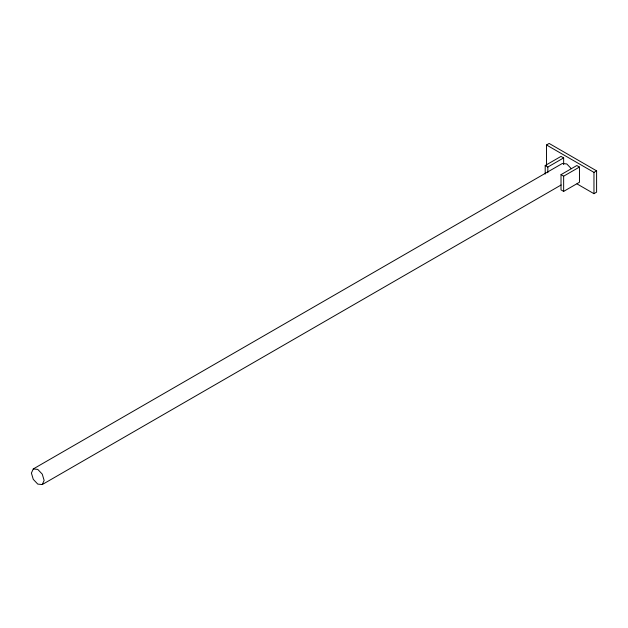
<?xml version="1.0" encoding="UTF-8"?>
<svg xmlns="http://www.w3.org/2000/svg" width="628" height="628" viewBox="0 0 628 628"><rect width="100%" height="100%" fill="white"/><g stroke="black" fill="none" stroke-linecap="round" stroke-linejoin="round"><path stroke-width="0.94" d="M571.315 168.704L566.809 163.955L562.311 163.508L33.268 468.951L31.4 473.072L33.268 479.345L37.766 484.102L42.264 484.549L561.126 184.985M42.264 484.549L44.133 480.42L42.264 474.148L37.766 469.399L33.268 468.951M546.517 165.313L546.517 144.974L549.147 143.451L596.6 170.847L596.6 192.16L593.962 193.683L577.014 183.894M545.198 174.082L545.198 165.525L561.016 156.388L563.646 157.911L563.646 164.575M545.198 165.525L547.828 167.048L563.646 157.911M561.016 174.655L576.826 165.525L579.463 167.048L579.463 182.261L563.646 191.399L561.016 189.876L561.016 174.655L563.646 176.178L579.463 167.048M546.517 144.974L593.962 172.37L596.6 170.847M593.962 172.37L593.962 193.683M563.646 176.178L563.646 191.399M547.828 167.048L547.828 172.755"/></g></svg>
